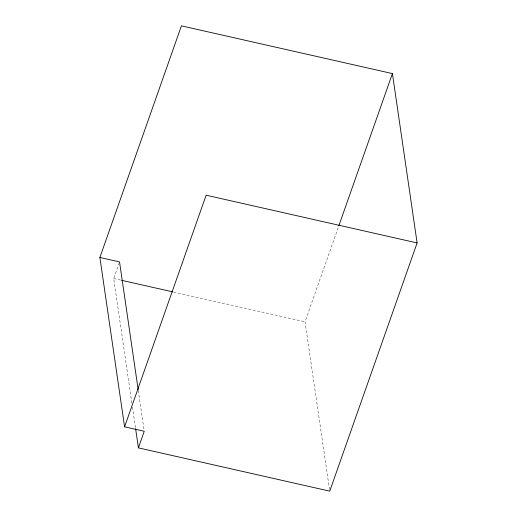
<?xml version="1.0" encoding="UTF-8"?>
<svg xmlns="http://www.w3.org/2000/svg" width="517" height="517" viewBox="0 0 517 517"><rect width="100%" height="100%" fill="white"/><g stroke="black" fill="none" stroke-linecap="round" stroke-linejoin="round"><path stroke-width="0.39" stroke-dasharray="2.58 1.94" d="M131.88 403.131L113.701 278.514L119.007 263.437M329.51 489.554L305.036 321.8L338.809 225.864M113.701 278.514L120.791 280.117M173.544 292.053L305.036 321.8M138.304 390.535L144.01 429.679M132.462 407.125L135.493 427.895"/><path stroke-width="0.78" d="M138.407 447.864L144.243 431.275L124.584 426.829L99.884 257.479L181.422 25.85L392.416 73.582L417.116 242.932L329.743 491.15L138.407 447.864L135.609 428.69M124.584 426.829L206.128 195.2L417.116 242.932M338.809 225.864L392.416 73.582M99.884 257.479L119.537 261.925L138.188 389.74M121.573 280.298L172.756 291.872"/></g></svg>
